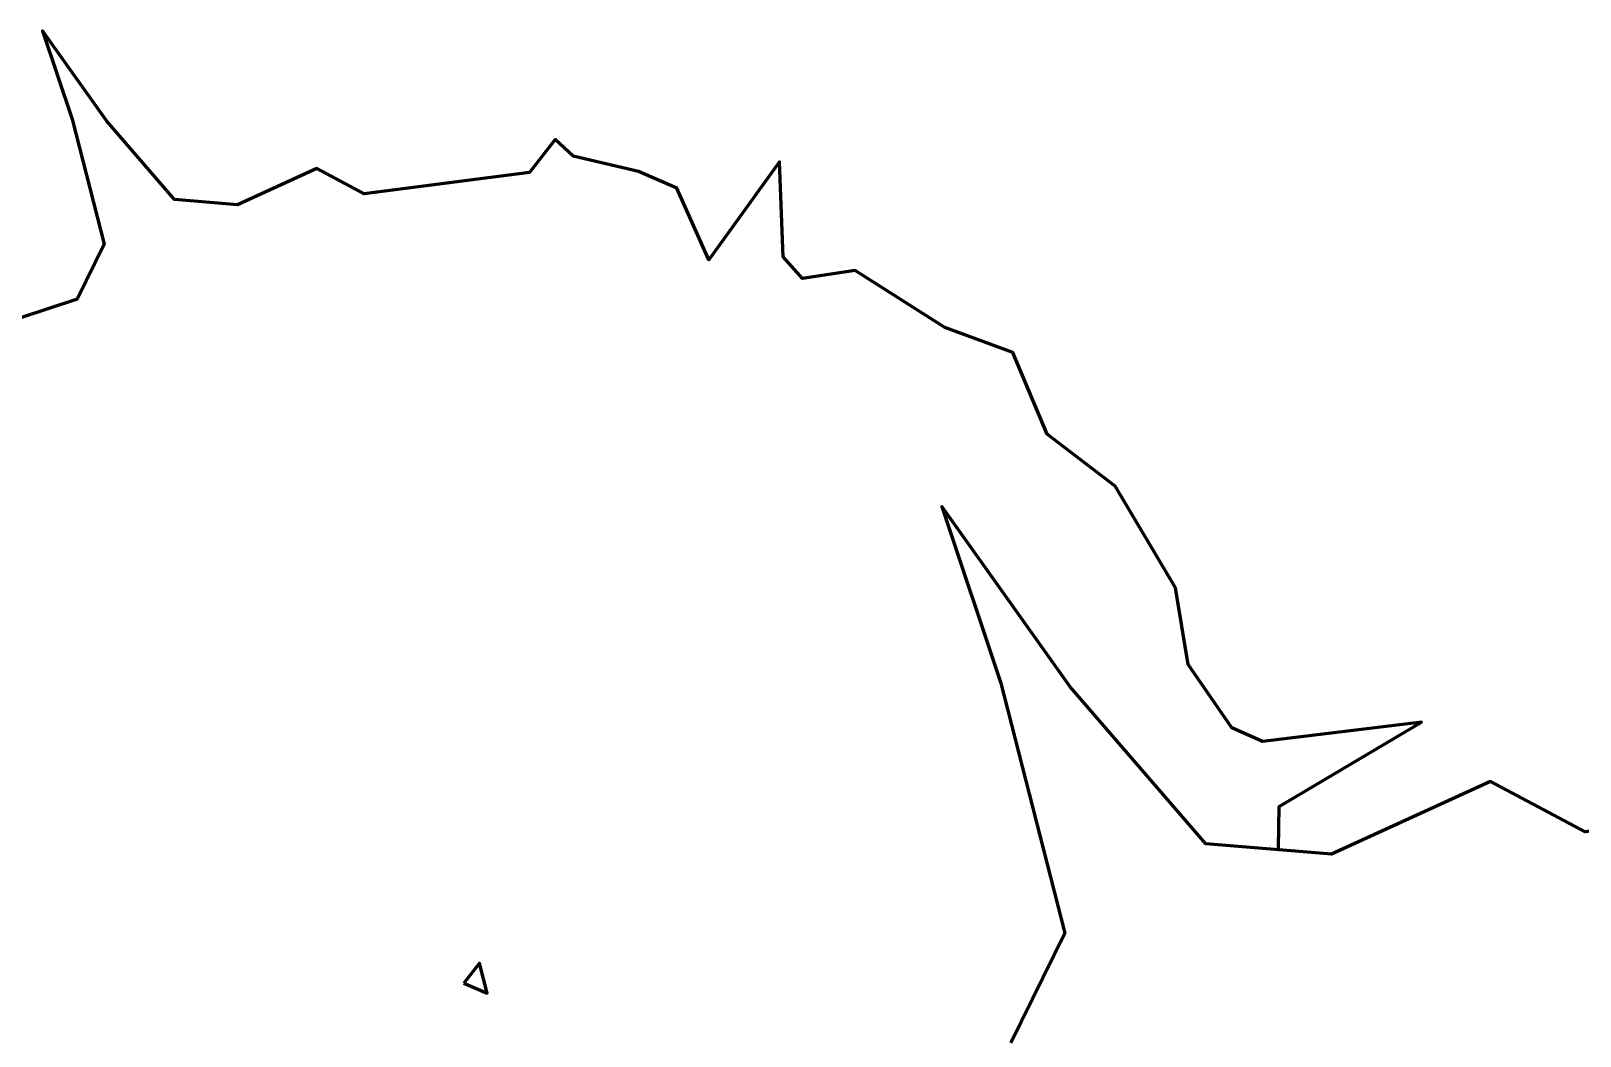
# Model space of a CAD drawing. Header units: inches. Extents: x -344 to 750, y -84 to 471.
# Drawn here: x 31.31 to 73.58, y 81.67 to 109.09 of the extents above; entities that cross this region are included whole.
import ezdxf

# ---------------------------------------------------------------- set-up
doc = ezdxf.new("R2010")
doc.units = ezdxf.units.IN
doc.header["$MEASUREMENT"] = 0
doc.layers.add('L-PLNT-TREE', color=90, linetype='Continuous', lineweight=60)

# ---------------------------------------------------------------- blocks, each defined once
blk = doc.blocks.new('CLUMP_OF_TREES_BUSHES')
for points in [[(58.512, 5.179), (59.976, 4.781), (61.665, -0.995), (62.416, 4.781), (63.167, 5.744), (65.795, 6.707), (68.611, 6.466), (72.741, 7.669), (75.182, 9.594), (78.373, 10.076), (79.875, 12.242), (82.691, 14.889), (82.879, 16.815), (83.817, 17.296), (87.196, 16.574), (84.38, 19.943), (87.196, 20.424), (88.135, 21.628), (89.261, 23.793), (90.012, 24.275), (89.074, 25.478), (89.824, 31.495), (91.138, 32.939), (90.575, 36.068), (91.326, 38.233), (94.705, 39.918), (98.46, 41.362), (95.081, 41.121), (90.388, 41.121), (88.698, 42.565), (88.323, 48.101)], [(36.418, -44.281), (42.05, -38.987), (42.425, -35.137), (44.303, -34.174), (51.061, -35.618), (45.429, -28.879), (51.061, -27.916), (52.938, -25.51), (55.191, -21.178), (56.693, -20.216), (54.815, -17.809), (56.317, -5.776), (58.945, -2.888), (57.819, 3.37), (59.321, 7.702), (66.079, 11.071), (73.588, 13.959), (66.83, 13.477), (57.444, 13.477), (54.065, 16.365)]]:
    blk.add_lwpolyline(points)
blk.add_lwpolyline([(61.102, 35.105), (60.539, 34.383), (61.665, 34.383)], close=True)

msp = doc.modelspace()

# ---------------------------------------------------------------- block references
at = {"layer": 'L-PLNT-TREE', "xscale": 0.7500000000000001, "yscale": 0.7500000000000001, "zscale": 0.7500000000000001, "rotation": 104.3634703480178}
msp.add_blockref('CLUMP_OF_TREES_BUSHES', (80, 45.25), dxfattribs=at)

doc.saveas('drawing.dxf')
